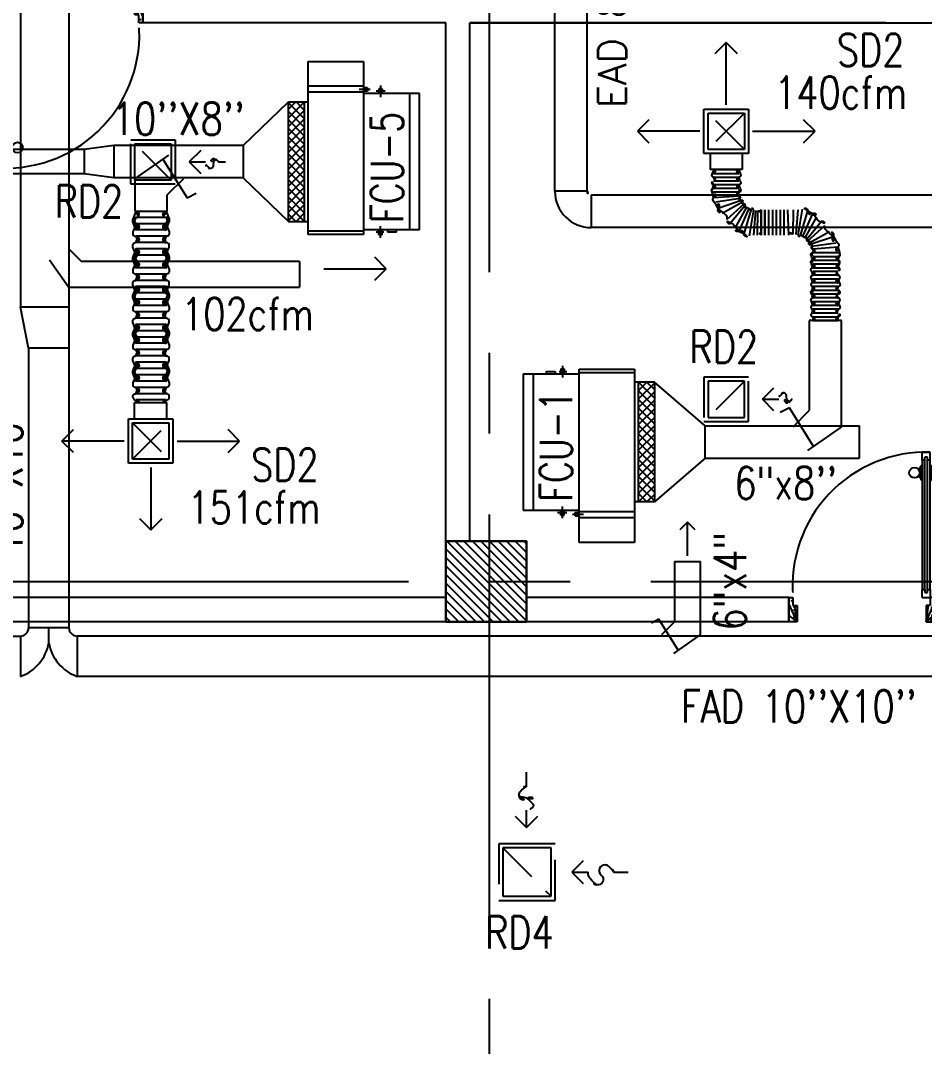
# Model space of a CAD drawing. Extents: x 417866200 to 417866302, y 43498034 to 43498122.
# Drawn here: x 417866232.68 to 417866238.28, y 43498068.78 to 43498075.13 of the extents above; entities that cross this region are included whole.
import ezdxf

# ---------------------------------------------------------------- set-up
doc = ezdxf.new("R2010")
doc.units = 0
doc.header["$MEASUREMENT"] = 0
doc.linetypes.add('CENTERX2', pattern=[4, 2.5, -0.5, 0.5, -0.5])
doc.linetypes.add('HIDDEN', pattern=[0.375, 0.25, -0.125])
doc.layers.get('0').update_dxf_attribs({"linetype": 'CONTINUOUS'})
for name, color, linetype in [('AXES', 11, 'CENTERX2'), ('COL', 7, 'CONTINUOUS'), ('DOOR', 9, 'CONTINUOUS'), ('DUCT', 6, 'CONTINUOUS'), ('EXDUCT', 10, 'CONTINUOUS'), ('FCU', 6, 'CONTINUOUS'), ('HAT', 11, 'CONTINUOUS'), ('M-AC-FLEX', 7, 'CONTINUOUS'), ('M-EGU.', 2, 'CONTINUOUS'), ('M-TEXT', 2, 'CONTINUOUS'), ('TEXT-A', 2, 'CONTINUOUS'), ('WALL', 9, 'CONTINUOUS')]:
    doc.layers.add(name, color=color, linetype=linetype)
doc.styles.add('ROMANS', font='ROMANS.shx', dxfattribs={"width": 0.6})

# ---------------------------------------------------------------- blocks, each defined once
blk = doc.blocks.new('DOOR90')
at = {"layer": 'DOOR', "color": 7, "linetype": 'ByBlock'}
for p, q in [((-150, 0), (0, 0)), ((-150, 0), (-150, -25)), ((0, -50), (-113.7, 0)), ((0, -50), (-40.1, 0)), ((0, -50), (0, 0)), ((-1000, -25), (-1050, -25)), ((-1050, -75), (-1050, -25)), ((-1050, -25), (-1050, -75)), ((-1000, -42), (-1020, -42)), ((-1020, -42), (-1020, -58)), ((-1000, -58), (-1020, -58)), ((-1000, -25), (-1000, -42)), ((-1000, -58), (-1000, -75)), ((-877.6, -17.8), (-967.6, -17.8)), ((-967.6, -25), (-967.6, -17.8)), ((-955, -8.8), (-890.2, -8.8)), ((-955, -17.8), (-955, -8.8)), ((-955, -17.8), (-890.2, -17.8)), ((-890.2, -17.8), (-890.2, -8.8)), ((-877.6, -25), (-877.6, -17.8)), ((-200, -25), (-150, -25)), ((-200, -42), (-200, -25)), ((-180, -42), (-200, -42)), ((-200, -58), (-180, -58)), ((-200, -75), (-200, -58)), ((-180, -58), (-180, -42)), ((-150, -25), (-100, -25)), ((-150, -75), (-150, -25)), ((-100, -25), (-100, -50)), ((0, -50), (-100, -36.6)), ((-100, -50), (0, -50)), ((-1000, -75), (-1050, -75)), ((-967.6, -75), (-967.6, -82.2)), ((-877.6, -82.2), (-967.6, -82.2)), ((-955, -82.2), (-890.2, -82.2)), ((-955, -82.2), (-955, -91.2)), ((-955, -91.2), (-890.2, -91.2)), ((-890.2, -82.2), (-890.2, -91.2)), ((-877.6, -75), (-877.6, -82.2)), ((-150, -75), (-200, -75)), ((-150, -875), (-100, -875)), ((-150, -900), (-150, -875)), ((0, -850), (-113.7, -900)), ((-100, -875), (-100, -850)), ((0, -850), (-100, -863.4)), ((-100, -850), (0, -850)), ((0, -850), (-40.1, -900)), ((0, -850), (0, -900)), ((-150, -900), (0, -900)), ((0, -900), (-150, -900))]:
    blk.add_line(p, q, dxfattribs=at)
at = {"layer": 'DOOR', "linetype": 'ByBlock'}
for p, q in [((-200, -25), (-1000, -25)), ((-200, -42), (-1000, -42)), ((-200, -58), (-1000, -58)), ((-1000, -75), (-200, -75))]:
    blk.add_line(p, q, dxfattribs=at)
at = {"layer": 'DOOR', "color": 7, "linetype": 'ByBlock'}
for centre in [(-922.6, 23.5), (-922.6, -123.5)]:
    blk.add_circle(centre, 32.4, dxfattribs=at)
for centre, radius, start, end in [((0, -50), 154.4, 161.10529, 166.28577), ((0, -50), 94.4, 148.01819, 180), ((0, -50), 134.4, 158.15985, 169.28002), ((0, -50), 114.4, 154.08384, 167.37743), ((0, -50), 74.4, 137.77643, 180), ((0, -50), 54.4, 113.20738, 180), ((0, -50), 34.4, 90, 180), ((0, -50), 14.4, 90, 180), ((0, -850), 154.4, 193.71423, 198.89471), ((0, -850), 134.4, 190.71998, 201.84015), ((0, -850), 94.4, 180, 211.98181), ((0, -850), 74.4, 180, 222.22357), ((0, -850), 54.4, 180, 246.79262), ((0, -850), 34.4, 180, 270), ((0, -850), 14.4, 180, 270)]:
    blk.add_arc(centre, radius, start, end, dxfattribs=at)
at = {"layer": 'DOOR', "linetype": 'HIDDEN', "ltscale": 0.5}
blk.add_arc((-222.2, -50), 828.2, 178.27012, 275.00304, dxfattribs=at)
blk = doc.blocks.new('*X79')
at = {"color": 0}
for p, q in [((227925.6, 149489.7), (228425.6, 149989.7)), ((227928.6, 149545.8), (228372.5, 149989.7)), ((227928.6, 149598.8), (228319.5, 149989.7)), ((227928.6, 149651.8), (228266.5, 149989.7)), ((227928.6, 149704.9), (228213.4, 149989.7)), ((227928.6, 149757.9), (228160.4, 149989.7)), ((227928.6, 149810.9), (228107.4, 149989.7)), ((227928.6, 149864), (228054.3, 149989.7)), ((227928.6, 149917), (228001.3, 149989.7)), ((227928.6, 149970), (227948.3, 149989.7)), ((227978.6, 149489.7), (228428.6, 149939.7)), ((228031.6, 149489.7), (228428.6, 149886.7)), ((228084.7, 149489.7), (228428.6, 149833.6)), ((228137.7, 149489.7), (228428.6, 149780.6)), ((228190.7, 149489.7), (228428.6, 149727.6)), ((228243.8, 149489.7), (228428.6, 149674.5)), ((228296.8, 149489.7), (228428.6, 149621.5)), ((228349.8, 149489.7), (228428.6, 149568.5)), ((228402.9, 149489.7), (228428.6, 149515.4))]:
    blk.add_line(p, q, dxfattribs=at)
blk = doc.blocks.new('COL50')
at = {"layer": 'COL'}
blk.add_lwpolyline([(-250, 250), (-250, -250), (250, -250), (250, 250)], close=True, dxfattribs=at)
blk = doc.blocks.new('*X23')
at = {"color": 0}
for p, q in [((16890.5, -2466.6), (16943.5, -2413.6)), ((16990.5, -2512.5), (16891.6, -2413.6)), ((16990.5, -2459.4), (16944.6, -2413.6)), ((16890.5, -2519.6), (16990.5, -2419.6)), ((16990.5, -2565.5), (16890.5, -2465.5)), ((16890.5, -2572.6), (16990.5, -2472.6)), ((16990.5, -2618.5), (16890.5, -2518.5)), ((16890.5, -2625.7), (16990.5, -2525.7)), ((16990.5, -2671.6), (16890.5, -2571.6)), ((16890.5, -2678.7), (16990.5, -2578.7)), ((16990.5, -2724.6), (16890.5, -2624.6)), ((16890.5, -2731.7), (16990.5, -2631.7)), ((16990.5, -2777.6), (16890.5, -2677.6)), ((16890.5, -2784.8), (16990.5, -2684.8)), ((16990.5, -2830.7), (16890.5, -2730.7)), ((16890.5, -2837.8), (16990.5, -2737.8)), ((16990.5, -2883.7), (16890.5, -2783.7)), ((16890.5, -2890.8), (16990.5, -2790.8)), ((16990.5, -2936.7), (16890.5, -2836.7)), ((16890.5, -2943.9), (16990.5, -2843.9)), ((16990.5, -2989.8), (16890.5, -2889.8)), ((16890.5, -2996.9), (16990.5, -2896.9)), ((16990.5, -3042.8), (16890.5, -2942.8)), ((16890.5, -3049.9), (16990.5, -2949.9)), ((16990.5, -3095.8), (16890.5, -2995.8)), ((16890.5, -3103), (16990.5, -3003)), ((16990.5, -3148.9), (16890.5, -3048.9)), ((16943.5, -3154.9), (16890.5, -3101.9)), ((16891.5, -3154.9), (16990.5, -3056)), ((16944.6, -3154.9), (16990.5, -3109))]:
    blk.add_line(p, q, dxfattribs=at)
blk = doc.blocks.new('WHE06')
at = {"color": 3}
for p, q in [((689, 621.5), (346.1, 621.5)), ((346.1, 621.5), (346.1, 469.1)), ((689, 469.1), (689, 621.5)), ((232.1, 452.2), (232.1, 422.2)), ((232.1, 452.2), (252.1, 452.2)), ((242.1, 472.2), (242.1, 399.5)), ((252.1, 452.2), (252.1, 422.2)), ((305, 447.6), (373.3, 447.6)), ((321.1, 457.6), (321.1, 437.6)), ((321.1, 457.6), (346.1, 457.6)), ((60.3, -422.2), (60.3, 422.2)), ((212.3, 437.2), (269.1, 437.2)), ((321.1, 437.6), (346.1, 437.6)), ((346.1, 430.4), (689, 430.4)), ((811.2, 370.7), (689, 370.7)), ((711.2, -370.7), (711.2, 370.7)), ((811.2, -370.7), (811.2, 370.7)), ((811.2, -370.7), (689, -370.7)), ((141.6, -437.2), (141.6, -422.2)), ((141.6, -437.2), (196.6, -437.2)), ((196.6, -437.2), (196.6, -422.2)), ((221.4, -437.2), (269.1, -437.2)), ((232.1, -452.2), (232.1, -422.2)), ((242.1, -472.2), (242.1, -399.5)), ((252.1, -452.2), (252.1, -422.2)), ((346.1, -430.4), (689, -430.4)), ((232.1, -452.2), (252.1, -452.2))]:
    blk.add_line(p, q, dxfattribs=at)
at = {"color": 6}
for p, q in [((346.1, 469.1), (346.1, -450.8)), ((689, 469.1), (346.1, 469.1)), ((689, -450.8), (689, 469.1)), ((0, -422.2), (0, 422.2)), ((0, 422.2), (346.1, 422.2)), ((0, -422.2), (346.1, -422.2)), ((346.1, -450.8), (689, -450.8))]:
    blk.add_line(p, q, dxfattribs=at)
at = {"color": 11}
blk.add_blockref('*X23', (-16179.3, 2784.3), dxfattribs=at)

msp = doc.modelspace()

# ---------------------------------------------------------------- linework, layer by layer
at = {"layer": 'AXES'}
for p, q in [((417866235.584, 43498033.5727), (417866235.584, 43498111.2854)), ((417866200.584, 43498071.657), (417866268.624, 43498071.657))]:
    msp.add_line(p, q, dxfattribs=at)
at = {"layer": 'DUCT', "linetype": 'ByBlock'}
for p, q in [((417866232.6814, 43498075.4354), (417866232.6814, 43498073.3557)), ((417866232.9814, 43498075.4354), (417866232.9814, 43498071.3692)), ((417866234.0599, 43498074.3567), (417866234.3403, 43498074.6274)), ((417866233.2583, 43498074.3567), (417866233.0756, 43498074.3317)), ((417866234.0599, 43498074.3567), (417866233.2583, 43498074.3567)), ((417866233.2583, 43498074.3567), (417866233.2583, 43498074.1567)), ((417866234.0599, 43498074.3567), (417866234.0599, 43498074.1567)), ((417866233.0756, 43498074.3317), (417866229.8418, 43498074.3317)), ((417866233.0756, 43498074.3317), (417866233.0756, 43498074.1817)), ((417866233.0756, 43498074.1817), (417866229.8418, 43498074.1817)), ((417866233.2583, 43498074.1567), (417866233.0756, 43498074.1817)), ((417866234.0599, 43498074.1567), (417866233.2583, 43498074.1567)), ((417866234.0599, 43498074.1567), (417866234.3403, 43498073.886)), ((417866234.4085, 43498073.6387), (417866234.4085, 43498073.4787)), ((417866232.7314, 43498073.1015), (417866232.6814, 43498073.3557)), ((417866232.9814, 43498073.3557), (417866232.6814, 43498073.3557)), ((417866237.7647, 43498073.2727), (417866237.5647, 43498073.2727)), ((417866237.5647, 43498073.2727), (417866237.5647, 43498072.7151)), ((417866237.7647, 43498072.6151), (417866237.7647, 43498073.2727)), ((417866232.7314, 43498073.1015), (417866232.7314, 43498071.3691)), ((417866232.9814, 43498073.1015), (417866232.7314, 43498073.1015)), ((417866236.9201, 43498072.6208), (417866236.6056, 43498072.8915)), ((417866237.4647, 43498072.6151), (417866237.5647, 43498072.7151)), ((417866236.9201, 43498072.4208), (417866236.9201, 43498072.6208)), ((417866236.9201, 43498072.6208), (417866237.8759, 43498072.6208)), ((417866237.8759, 43498072.4208), (417866237.8759, 43498072.6208)), ((417866236.9201, 43498072.4208), (417866236.6056, 43498072.1501)), ((417866236.9201, 43498072.4208), (417866237.8759, 43498072.4208)), ((417866236.7311, 43498071.7811), (417866236.8911, 43498071.7811)), ((417866227.6478, 43498071.3192), (417866232.6814, 43498071.3192)), ((417866241.9652, 43498071.3192), (417866233.0314, 43498071.3192)), ((417866241.9652, 43498071.0692), (417866233.0314, 43498071.0692))]:
    msp.add_line(p, q, dxfattribs=at)
at = {"layer": 'DUCT'}
for p, q in [((417866233.3894, 43498074.1508), (417866233.5993, 43498074.2978)), ((417866233.5625, 43498074.2721), (417866233.7127, 43498074.0327)), ((417866233.3894, 43498074.1508), (417866233.3894, 43498073.9508)), ((417866233.6894, 43498074.1508), (417866233.5894, 43498074.0508)), ((417866233.5894, 43498073.9508), (417866233.5894, 43498074.0508)), ((417866233.7127, 43498074.0327), (417866233.7691, 43498074.0615)), ((417866233.7127, 43498074.0327), (417866233.7127, 43498074.0327)), ((417866233.3894, 43498073.9508), (417866233.5894, 43498073.9508)), ((417866232.9784, 43498073.7187), (417866233.0584, 43498073.6387)), ((417866232.9784, 43498073.4787), (417866232.8608, 43498073.6466)), ((417866234.4085, 43498073.6387), (417866233.0584, 43498073.6387)), ((417866232.9784, 43498073.4787), (417866234.4085, 43498073.4787)), ((417866237.4414, 43498072.7332), (417866237.3849, 43498072.7044)), ((417866237.4414, 43498072.7332), (417866237.4414, 43498072.7332)), ((417866237.5916, 43498072.4939), (417866237.4414, 43498072.7332)), ((417866237.7647, 43498072.6151), (417866237.5548, 43498072.4681)), ((417866236.7311, 43498071.7811), (417866236.7311, 43498071.408)), ((417866236.8911, 43498071.328), (417866236.8911, 43498071.7811)), ((417866236.6325, 43498071.4225), (417866236.5873, 43498071.3994)), ((417866236.7526, 43498071.231), (417866236.6325, 43498071.4225)), ((417866232.9814, 43498071.3692), (417866232.7314, 43498071.3692)), ((417866232.8564, 43498071.2763), (417866232.8564, 43498071.3692)), ((417866236.6511, 43498071.328), (417866236.7311, 43498071.408)), ((417866232.6814, 43498071.3192), (417866232.6814, 43498071.0692)), ((417866233.0314, 43498071.3192), (417866233.0313, 43498071.0692)), ((417866236.8911, 43498071.328), (417866236.7232, 43498071.2104))]:
    msp.add_line(p, q, dxfattribs=at)
for centre, radius, start, end in [((417866232.6814, 43498071.3692), 0.05, 270, 0), ((417866233.0314, 43498071.3692), 0.05, 180, 270), ((417866232.5913, 43498071.3227), 0.2691, 289.54886, 350.06174), ((417866233.1214, 43498071.3227), 0.2691, 189.93826, 250.45114)]:
    msp.add_arc(centre, radius, start, end, dxfattribs=at)
at = {"layer": 'EXDUCT', "linetype": 'ByBlock'}
for p, q in [((417866236.1899, 43498074.0739), (417866236.1899, 43498092.5068)), ((417866235.9899, 43498074.0739), (417866235.9899, 43498092.4068)), ((417866236.1899, 43498074.0739), (417866235.9899, 43498074.0739)), ((417866236.2149, 43498074.0489), (417866236.2149, 43498073.8489)), ((417866239.8844, 43498074.0489), (417866236.2149, 43498074.0489)), ((417866239.8844, 43498073.8489), (417866236.2149, 43498073.8489))]:
    msp.add_line(p, q, dxfattribs=at)
for radius in [0.225, 0.025]:
    msp.add_arc((417866236.2149, 43498074.0739), radius, 180, 270, dxfattribs=at)
at = {"layer": 'M-AC-FLEX', "color": 11}
for p, q in [((417866236.9718, 43498074.2078), (417866237.1289, 43498074.2078)), ((417866236.9718, 43498074.2078), (417866237.1289, 43498074.2078)), ((417866236.9718, 43498074.1843), (417866237.1289, 43498074.1843)), ((417866236.9718, 43498074.1843), (417866237.1289, 43498074.1843)), ((417866236.9718, 43498074.1609), (417866237.1289, 43498074.1609)), ((417866236.9718, 43498074.1374), (417866237.1289, 43498074.1374)), ((417866237.1291, 43498074.1143), (417866236.972, 43498074.1143)), ((417866237.1291, 43498074.0909), (417866236.972, 43498074.0909)), ((417866237.1291, 43498074.0674), (417866236.972, 43498074.0674)), ((417866237.1291, 43498074.044), (417866236.9728, 43498074.032)), ((417866237.1368, 43498074.0284), (417866236.9869, 43498074.0064)), ((417866237.1439, 43498074.0156), (417866237.0013, 43498073.9672)), ((417866237.1519, 43498074.0063), (417866237.0256, 43498073.9369)), ((417866237.1601, 43498073.9945), (417866237.0543, 43498073.8995)), ((417866237.1659, 43498073.9833), (417866237.0778, 43498073.8754)), ((417866237.1757, 43498073.975), (417866237.1036, 43498073.8454)), ((417866237.1909, 43498073.9678), (417866237.1301, 43498073.83)), ((417866237.2055, 43498073.9625), (417866237.1596, 43498073.8094)), ((417866237.2201, 43498073.9594), (417866237.193, 43498073.7981)), ((417866237.2669, 43498073.959), (417866237.2669, 43498073.802)), ((417866237.2669, 43498073.802), (417866237.2669, 43498073.959)), ((417866237.2904, 43498073.959), (417866237.2904, 43498073.802)), ((417866237.2904, 43498073.802), (417866237.2904, 43498073.959)), ((417866237.3138, 43498073.802), (417866237.3138, 43498073.959)), ((417866237.3369, 43498073.9592), (417866237.3369, 43498073.8022)), ((417866237.3604, 43498073.9592), (417866237.3604, 43498073.8022)), ((417866237.3838, 43498073.9592), (417866237.3838, 43498073.8022)), ((417866237.4073, 43498073.9592), (417866237.4073, 43498073.8022)), ((417866237.4073, 43498073.9592), (417866237.4073, 43498073.8022)), ((417866237.4307, 43498073.9592), (417866237.4369, 43498073.8022)), ((417866237.4649, 43498073.9592), (417866237.4625, 43498073.8089)), ((417866237.4828, 43498073.8068), (417866237.4953, 43498073.9592)), ((417866237.4952, 43498073.8018), (417866237.5222, 43498073.9631)), ((417866233.5831, 43498073.9118), (417866233.3956, 43498073.9118)), ((417866237.2324, 43498073.9545), (417866237.22, 43498073.802)), ((417866237.2435, 43498073.802), (417866237.2455, 43498073.9524)), ((417866237.5098, 43498073.7988), (417866237.5556, 43498073.9518)), ((417866237.5244, 43498073.7934), (417866237.5851, 43498073.9313)), ((417866237.5396, 43498073.7862), (417866237.6117, 43498073.9159)), ((417866233.5831, 43498073.8728), (417866233.3956, 43498073.8728)), ((417866233.5831, 43498073.8338), (417866233.3956, 43498073.8338)), ((417866237.5494, 43498073.7779), (417866237.6374, 43498073.8858)), ((417866237.5551, 43498073.7667), (417866237.661, 43498073.8617)), ((417866233.5831, 43498073.7948), (417866233.3956, 43498073.7948)), ((417866233.5831, 43498073.7948), (417866233.3956, 43498073.7948)), ((417866237.5633, 43498073.755), (417866237.6896, 43498073.8243)), ((417866237.5713, 43498073.7456), (417866237.7139, 43498073.794)), ((417866233.5831, 43498073.7558), (417866233.3956, 43498073.7558)), ((417866233.5831, 43498073.7558), (417866233.3956, 43498073.7558)), ((417866233.5831, 43498073.7168), (417866233.3956, 43498073.7168)), ((417866237.5784, 43498073.7328), (417866237.7284, 43498073.7549)), ((417866237.5862, 43498073.7173), (417866237.7424, 43498073.7293)), ((417866233.5831, 43498073.6779), (417866233.3956, 43498073.6779)), ((417866233.5831, 43498073.6778), (417866233.3956, 43498073.6778)), ((417866233.5831, 43498073.6389), (417866233.3956, 43498073.6389)), ((417866233.5831, 43498073.6388), (417866233.3956, 43498073.6388)), ((417866237.5862, 43498073.6938), (417866237.7432, 43498073.6938)), ((417866237.5862, 43498073.6703), (417866237.7432, 43498073.6703)), ((417866237.5862, 43498073.6469), (417866237.7432, 43498073.6469)), ((417866233.5831, 43498073.5999), (417866233.3956, 43498073.5999)), ((417866237.5862, 43498073.6234), (417866237.7432, 43498073.6234)), ((417866237.5862, 43498073.6), (417866237.7432, 43498073.6)), ((417866237.7434, 43498073.5769), (417866237.5864, 43498073.5769)), ((417866233.5831, 43498073.5609), (417866233.3956, 43498073.5609)), ((417866233.5831, 43498073.5609), (417866233.3956, 43498073.5609)), ((417866233.5831, 43498073.5219), (417866233.3956, 43498073.5219)), ((417866233.5831, 43498073.5219), (417866233.3956, 43498073.5219)), ((417866237.7434, 43498073.5534), (417866237.5864, 43498073.5534)), ((417866237.7434, 43498073.53), (417866237.5864, 43498073.53)), ((417866237.7434, 43498073.53), (417866237.5864, 43498073.53)), ((417866233.5831, 43498073.4829), (417866233.3956, 43498073.4829)), ((417866237.7434, 43498073.5065), (417866237.5864, 43498073.5065)), ((417866237.7434, 43498073.5065), (417866237.5864, 43498073.5065)), ((417866237.7434, 43498073.4831), (417866237.5864, 43498073.4831)), ((417866237.7434, 43498073.4596), (417866237.5864, 43498073.4596)), ((417866233.5831, 43498073.4439), (417866233.3956, 43498073.4439)), ((417866233.5831, 43498073.4438), (417866233.3956, 43498073.4438)), ((417866233.5831, 43498073.4049), (417866233.3956, 43498073.4049)), ((417866233.5831, 43498073.4048), (417866233.3956, 43498073.4048)), ((417866237.7434, 43498073.4365), (417866237.5864, 43498073.4365)), ((417866237.7434, 43498073.4131), (417866237.5864, 43498073.4131)), ((417866237.7434, 43498073.3896), (417866237.5864, 43498073.3896)), ((417866237.7434, 43498073.3896), (417866237.5864, 43498073.3896)), ((417866233.5831, 43498073.3658), (417866233.3956, 43498073.3658)), ((417866233.5831, 43498073.3268), (417866233.3956, 43498073.3268)), ((417866233.5831, 43498073.3268), (417866233.3956, 43498073.3268)), ((417866237.7434, 43498073.3662), (417866237.5864, 43498073.3662)), ((417866237.7434, 43498073.3662), (417866237.5864, 43498073.3662)), ((417866237.7434, 43498073.3427), (417866237.5864, 43498073.3427)), ((417866233.5831, 43498073.2878), (417866233.3956, 43498073.2878)), ((417866233.5831, 43498073.2878), (417866233.3956, 43498073.2878)), ((417866237.5862, 43498073.2962), (417866237.7432, 43498073.2962)), ((417866237.5862, 43498073.2727), (417866237.7432, 43498073.2727)), ((417866237.7434, 43498073.3192), (417866237.5864, 43498073.3192)), ((417866233.5831, 43498073.2488), (417866233.3956, 43498073.2488)), ((417866233.5831, 43498073.2099), (417866233.3956, 43498073.2099)), ((417866233.5831, 43498073.1709), (417866233.3956, 43498073.1709)), ((417866233.5831, 43498073.1708), (417866233.3956, 43498073.1708)), ((417866233.5831, 43498073.1319), (417866233.3956, 43498073.1319)), ((417866233.5831, 43498073.0929), (417866233.3956, 43498073.0929)), ((417866233.5831, 43498073.0929), (417866233.3956, 43498073.0929)), ((417866233.5831, 43498073.0539), (417866233.3956, 43498073.0539)), ((417866233.5831, 43498073.0539), (417866233.3956, 43498073.0539)), ((417866233.5831, 43498073.0149), (417866233.3956, 43498073.0149)), ((417866233.5831, 43498072.9759), (417866233.3956, 43498072.9759)), ((417866233.5831, 43498072.9759), (417866233.3956, 43498072.9759)), ((417866233.5831, 43498072.9369), (417866233.3956, 43498072.9369)), ((417866233.5831, 43498072.9369), (417866233.3956, 43498072.9369)), ((417866233.5831, 43498072.8979), (417866233.3956, 43498072.8979)), ((417866233.5831, 43498072.8589), (417866233.3956, 43498072.8589)), ((417866233.5831, 43498072.8589), (417866233.3956, 43498072.8589)), ((417866233.5831, 43498072.8199), (417866233.3956, 43498072.8199)), ((417866233.5831, 43498072.8199), (417866233.3956, 43498072.8199)), ((417866233.5831, 43498072.7809), (417866233.3956, 43498072.7809))]:
    msp.add_line(p, q, dxfattribs=at)
at = {"layer": 'M-AC-FLEX'}
for points in [[(417866236.9718, 43498074.2078, -1), (417866236.9718, 43498074.1843, 1), (417866236.9718, 43498074.1609, -1), (417866236.9718, 43498074.1374, 0.008922), (417866236.9714, 43498074.1374, 0.008922)], [(417866236.9718, 43498074.2078, -1), (417866236.9718, 43498074.1843, 0.204245), (417866236.9634, 43498074.1807, 0.204245)], [(417866236.9634, 43498074.1807, -0.204245), (417866236.9718, 43498074.1843)], [(417866237.1289, 43498074.2078, 1), (417866237.1289, 43498074.1843, -1), (417866237.1289, 43498074.1609, 1), (417866237.1289, 43498074.1374, -1.018005), (417866237.1289, 43498074.1143)], [(417866237.1289, 43498074.2078, 1), (417866237.1289, 43498074.1843, -0.204245), (417866237.1373, 43498074.1807, -0.204245)], [(417866237.1373, 43498074.1807, 0.204245), (417866237.1289, 43498074.1843)], [(417866236.972, 43498074.1143, -0.999838), (417866236.9716, 43498074.1374)], [(417866236.972, 43498074.1143, -1), (417866236.972, 43498074.0909, 1), (417866236.972, 43498074.0674)], [(417866236.9728, 43498074.032, 0.661578), (417866236.972, 43498074.0674, -1), (417866236.972, 43498074.0909)], [(417866236.9716, 43498074.1143, 0.004461), (417866236.9718, 43498074.1143)], [(417866237.1291, 43498074.0909, -1), (417866237.1291, 43498074.1143)], [(417866237.1291, 43498074.1143, 1), (417866237.1291, 43498074.0909, -1), (417866237.1291, 43498074.0674)], [(417866237.1291, 43498074.0674, 1), (417866237.1291, 43498074.0909)], [(417866237.0009, 43498073.9671, 0.562442), (417866236.9869, 43498074.0064, -0.803591), (417866236.9728, 43498074.032)], [(417866237.1291, 43498074.0674, 0.987495), (417866237.1288, 43498074.044, 0.606794)], [(417866237.1288, 43498074.044, -0.879519), (417866237.1368, 43498074.0284, 1.034976), (417866237.1439, 43498074.0156)], [(417866237.0013, 43498073.9672, 0.604437), (417866237.0256, 43498073.9369, -0.497993), (417866237.0543, 43498073.8995)], [(417866237.1439, 43498074.0156, -1.125229), (417866237.1519, 43498074.0063, 1.12511), (417866237.1614, 43498073.9952, 0.893954)], [(417866237.1614, 43498073.9952, -0.698197), (417866237.1659, 43498073.9833, 1.180405), (417866237.1757, 43498073.975)], [(417866237.1757, 43498073.975, -0.850272), (417866237.1914, 43498073.9709, 1.072461), (417866237.2064, 43498073.9641)], [(417866237.2064, 43498073.9641, -0.78893), (417866237.2201, 43498073.9587, 1.030272), (417866237.2324, 43498073.9545)], [(417866237.2324, 43498073.9545, -0.635837), (417866237.2455, 43498073.9524, -0.724161)], [(417866237.2455, 43498073.9524, 0.736653), (417866237.2669, 43498073.959, -1), (417866237.2904, 43498073.959)], [(417866237.2669, 43498073.959, -0.606794), (417866237.2485, 43498073.9494, -0.606794)], [(417866237.2904, 43498073.9591, 0.998619), (417866237.2669, 43498073.959)], [(417866237.2669, 43498073.959, -1), (417866237.2904, 43498073.959, 1), (417866237.3138, 43498073.959, -1.018005), (417866237.3369, 43498073.959)], [(417866237.2904, 43498073.959, 1), (417866237.2669, 43498073.959)], [(417866237.3369, 43498073.9592, 1), (417866237.3604, 43498073.9592, -1), (417866237.3838, 43498073.9592)], [(417866237.3604, 43498073.9592, -1), (417866237.3369, 43498073.9592)], [(417866237.3838, 43498073.9592, 1), (417866237.3604, 43498073.9592)], [(417866237.3838, 43498073.9592, 1), (417866237.4073, 43498073.9592, -0.001127), (417866237.4073, 43498073.9593, -0.001127)], [(417866237.4073, 43498073.9592, -1), (417866237.4307, 43498073.9592)], [(417866237.4307, 43498073.9593, 0.68776), (417866237.4649, 43498073.9592, -0.771898), (417866237.4953, 43498073.9592)], [(417866237.4649, 43498073.9592, -0.68776), (417866237.4307, 43498073.9593)], [(417866237.5222, 43498073.9628, -0.575939), (417866237.4953, 43498073.9592, 0.771898), (417866237.4649, 43498073.9592)], [(417866237.5556, 43498073.9518, 0.665042), (417866237.5222, 43498073.9631)], [(417866233.3956, 43498073.9508, -1), (417866233.3956, 43498073.9118, 1), (417866233.3956, 43498073.8728)], [(417866233.3956, 43498073.8338, 1), (417866233.3956, 43498073.8728, -1), (417866233.3956, 43498073.9118)], [(417866233.3956, 43498073.9118, 1.000001), (417866233.3956, 43498073.8728)], [(417866233.3956, 43498073.8728, -1.000001), (417866233.3956, 43498073.9118)], [(417866233.5831, 43498073.9508, 1), (417866233.5831, 43498073.9118, -1), (417866233.5831, 43498073.8728)], [(417866233.5831, 43498073.8338, -1), (417866233.5831, 43498073.8728, 1), (417866233.5831, 43498073.9118)], [(417866233.5831, 43498073.9118, -1), (417866233.5831, 43498073.8728)], [(417866233.5831, 43498073.8728, 1), (417866233.5831, 43498073.9118)], [(417866237.1596, 43498073.8094, 0.652763), (417866237.1301, 43498073.83, -0.764077), (417866237.1036, 43498073.8454, 0.428567), (417866237.0778, 43498073.8754, -0.696093), (417866237.0543, 43498073.8995)], [(417866237.5556, 43498073.9518, 0.652763), (417866237.5851, 43498073.9313, -0.764077), (417866237.6117, 43498073.9159, 0.428567), (417866237.6374, 43498073.8858, -0.696093), (417866237.661, 43498073.8617)], [(417866233.3956, 43498073.8728, -1), (417866233.3956, 43498073.8338, 1), (417866233.3956, 43498073.7948, -1), (417866233.3956, 43498073.7558, 0.008922), (417866233.3949, 43498073.7558, 0.008922)], [(417866233.5831, 43498073.8728, 1), (417866233.5831, 43498073.8338, -1), (417866233.5831, 43498073.7948, 1), (417866233.5831, 43498073.7558, -0.008922), (417866233.5838, 43498073.7558, -0.008922)], [(417866237.7139, 43498073.794, 0.604437), (417866237.6896, 43498073.8243, -0.497993), (417866237.661, 43498073.8617)], [(417866233.3956, 43498073.6778, 1), (417866233.3956, 43498073.7168, -1), (417866233.3956, 43498073.7558, 1), (417866233.3956, 43498073.7948, -0.008922), (417866233.3949, 43498073.7948, -0.008922)], [(417866233.5831, 43498073.6778, -1), (417866233.5831, 43498073.7168, 1), (417866233.5831, 43498073.7558, -1), (417866233.5831, 43498073.7948, 0.008922), (417866233.5838, 43498073.7948, 0.008922)], [(417866237.1596, 43498073.8094, 0.665042), (417866237.193, 43498073.7981)], [(417866237.1931, 43498073.7984, -0.575939), (417866237.22, 43498073.802, 1), (417866237.2435, 43498073.802)], [(417866237.2669, 43498073.802, 1), (417866237.2435, 43498073.802, -1), (417866237.22, 43498073.802)], [(417866237.2435, 43498073.802, -1), (417866237.2669, 43498073.802, 1), (417866237.2904, 43498073.802)], [(417866237.2669, 43498073.802, 0.606794), (417866237.2485, 43498073.8116, 0.606794)], [(417866237.2669, 43498073.802, 1), (417866237.2904, 43498073.802, -1), (417866237.3138, 43498073.802, 0.008922), (417866237.3138, 43498073.8016)], [(417866237.2904, 43498073.802, -1), (417866237.2669, 43498073.802)], [(417866237.2669, 43498073.802, 1), (417866237.2904, 43498073.802)], [(417866237.3369, 43498073.8022, -0.999838), (417866237.3138, 43498073.8018)], [(417866237.3369, 43498073.8022, -1), (417866237.3604, 43498073.8022, 1), (417866237.3838, 43498073.8022)], [(417866237.3369, 43498073.8018, 0.004461), (417866237.3369, 43498073.802)], [(417866237.3838, 43498073.8022, -1), (417866237.4073, 43498073.8022, 0.001127), (417866237.4073, 43498073.8022, 0.001127)], [(417866237.4625, 43498073.8089, 0.783493), (417866237.4369, 43498073.8022, -0.793227), (417866237.4073, 43498073.8022)], [(417866237.4828, 43498073.8068, -0.412829), (417866237.4625, 43498073.8089, -0.724161)], [(417866237.5088, 43498073.7972, -0.78893), (417866237.4952, 43498073.8026, 1.030272), (417866237.4828, 43498073.8068)], [(417866237.5396, 43498073.7862, -0.850272), (417866237.5238, 43498073.7903, 1.072461), (417866237.5088, 43498073.7972)], [(417866237.5538, 43498073.766, -0.698197), (417866237.5494, 43498073.7779, 1.180405), (417866237.5396, 43498073.7862)], [(417866237.5713, 43498073.7456, -1.125229), (417866237.5633, 43498073.755, 1.12511), (417866237.5538, 43498073.766, 0.893954)], [(417866237.7143, 43498073.7941, 0.562442), (417866237.7284, 43498073.7549, -0.803591), (417866237.7424, 43498073.7293)], [(417866233.3956, 43498073.7168, -1), (417866233.3956, 43498073.6778, 1), (417866233.3956, 43498073.6388)], [(417866233.5831, 43498073.7168, 1), (417866233.5831, 43498073.6778, -1), (417866233.5831, 43498073.6388)], [(417866237.5865, 43498073.7173, -0.879519), (417866237.5784, 43498073.7328, 1.034976), (417866237.5713, 43498073.7456)], [(417866237.5862, 43498073.6938, 0.987495), (417866237.5865, 43498073.7173, 0.606794)], [(417866237.7424, 43498073.7293, 0.661578), (417866237.7432, 43498073.6938, -1), (417866237.7432, 43498073.6703)], [(417866233.4049, 43498073.6802, -0.125191), (417866233.3956, 43498073.6779, 1), (417866233.3956, 43498073.6389)], [(417866233.3956, 43498073.5999, 1), (417866233.3956, 43498073.6389, -1), (417866233.3956, 43498073.6779)], [(417866233.3956, 43498073.6779, 1.000001), (417866233.3956, 43498073.6389)], [(417866233.3956, 43498073.6389, -1.000001), (417866233.3956, 43498073.6779)], [(417866233.3956, 43498073.6388, -1.000001), (417866233.3956, 43498073.6778)], [(417866233.4049, 43498073.6365, 0.125191), (417866233.3956, 43498073.6388, -1), (417866233.3956, 43498073.6778)], [(417866233.3956, 43498073.6778, 1.000001), (417866233.3956, 43498073.6388)], [(417866233.3956, 43498073.6389, -1), (417866233.3956, 43498073.5999, 1), (417866233.3956, 43498073.5609, -1), (417866233.3956, 43498073.5219, 0.008922), (417866233.3949, 43498073.5219, 0.008922)], [(417866233.5831, 43498073.5999, -1), (417866233.5831, 43498073.6389, 1), (417866233.5831, 43498073.6779)], [(417866233.5831, 43498073.6389, 1), (417866233.5831, 43498073.5999, -1), (417866233.5831, 43498073.5609, 1), (417866233.5831, 43498073.5219, -0.008922), (417866233.5838, 43498073.5219, -0.008922)], [(417866233.5738, 43498073.6802, 0.125192), (417866233.5831, 43498073.6779, -1), (417866233.5831, 43498073.6389)], [(417866233.5738, 43498073.6365, -0.125192), (417866233.5831, 43498073.6388, 1), (417866233.5831, 43498073.6778)], [(417866233.5831, 43498073.6779, -1), (417866233.5831, 43498073.6389)], [(417866233.5831, 43498073.6389, 1), (417866233.5831, 43498073.6779)], [(417866233.5831, 43498073.6388, 1), (417866233.5831, 43498073.6778)], [(417866233.5831, 43498073.6778, -1), (417866233.5831, 43498073.6388)], [(417866237.5862, 43498073.6938, 1), (417866237.5862, 43498073.6703)], [(417866237.5862, 43498073.6469, 1), (417866237.5862, 43498073.6703, -1), (417866237.5862, 43498073.6938)], [(417866237.5862, 43498073.6469, 1), (417866237.5862, 43498073.6234)], [(417866237.5862, 43498073.6, 1), (417866237.5862, 43498073.6234, -1), (417866237.5862, 43498073.6469)], [(417866237.5862, 43498073.6703, -1), (417866237.5862, 43498073.6469)], [(417866237.7432, 43498073.6469, -1), (417866237.7432, 43498073.6703, 1), (417866237.7432, 43498073.6938)], [(417866237.7432, 43498073.6, -1), (417866237.7432, 43498073.6234, 1), (417866237.7432, 43498073.6469)], [(417866237.7432, 43498073.6469, -0.008766), (417866237.7436, 43498073.6469, -0.008766)], [(417866237.7432, 43498073.6469, 0.000003), (417866237.7432, 43498073.6469, -1), (417866237.7432, 43498073.6234)], [(417866237.7436, 43498073.6469, 0.004461), (417866237.7434, 43498073.6469)], [(417866237.5864, 43498073.5065, 1), (417866237.5864, 43498073.53, -1), (417866237.5864, 43498073.5534, 1), (417866237.5864, 43498073.5769, -1.018005), (417866237.5864, 43498073.6)], [(417866237.5862, 43498073.6234, -1), (417866237.5862, 43498073.6)], [(417866237.7434, 43498073.5065, -1), (417866237.7434, 43498073.53, 1), (417866237.7434, 43498073.5534, -1), (417866237.7434, 43498073.5769, 0.008922), (417866237.7438, 43498073.5769, 0.008922)], [(417866237.7432, 43498073.6, -0.999838), (417866237.7436, 43498073.5769)], [(417866237.7436, 43498073.6, 0.004461), (417866237.7434, 43498073.6)], [(417866233.3956, 43498073.4439, 1), (417866233.3956, 43498073.4829, -1), (417866233.3956, 43498073.5219, 1), (417866233.3956, 43498073.5609, -0.008922), (417866233.3949, 43498073.5609, -0.008922)], [(417866233.5831, 43498073.4439, -1), (417866233.5831, 43498073.4829, 1), (417866233.5831, 43498073.5219, -1), (417866233.5831, 43498073.5609, 0.008922), (417866233.5838, 43498073.5609, 0.008922)], [(417866237.5864, 43498073.53, -1), (417866237.5864, 43498073.5065, 1), (417866237.5864, 43498073.4831, -1), (417866237.5864, 43498073.4596, 1.018005), (417866237.5864, 43498073.4365)], [(417866237.5864, 43498073.5065, 1), (417866237.5864, 43498073.53, -0.204245), (417866237.5779, 43498073.5336, -0.204245)], [(417866237.5779, 43498073.5336, 0.204245), (417866237.5864, 43498073.53)], [(417866237.5864, 43498073.53, -1), (417866237.5864, 43498073.5065, 0.204245), (417866237.5779, 43498073.5029, 0.204245)], [(417866237.7434, 43498073.5065, -1), (417866237.7434, 43498073.53, 0.204245), (417866237.7519, 43498073.5336, 0.204245)], [(417866237.7434, 43498073.53, 1), (417866237.7434, 43498073.5065, -0.204245), (417866237.7519, 43498073.5029, -0.204245)], [(417866237.7434, 43498073.53, 1), (417866237.7434, 43498073.5065, -1), (417866237.7434, 43498073.4831, 1), (417866237.7434, 43498073.4596, -0.008922), (417866237.7438, 43498073.4596, -0.008922)], [(417866237.7519, 43498073.5336, -0.204245), (417866237.7434, 43498073.53)], [(417866233.3956, 43498073.4829, -1), (417866233.3956, 43498073.4439, 1), (417866233.3956, 43498073.4049)], [(417866233.4137, 43498073.4706, -0.530538), (417866233.3956, 43498073.4438, 1), (417866233.3956, 43498073.4048)], [(417866233.5831, 43498073.4829, 1), (417866233.5831, 43498073.4439, -1), (417866233.5831, 43498073.4049)], [(417866233.565, 43498073.4706, 0.530538), (417866233.5831, 43498073.4438, -1), (417866233.5831, 43498073.4048)], [(417866237.5864, 43498073.46, 1.018005), (417866237.5864, 43498073.437)], [(417866237.5864, 43498073.3662, 1), (417866237.5864, 43498073.3896, -1), (417866237.5864, 43498073.4131, 1), (417866237.5864, 43498073.4365, -1.018005), (417866237.5864, 43498073.4596)], [(417866237.5864, 43498073.4361, -1.018005), (417866237.5864, 43498073.4592)], [(417866237.5779, 43498073.5029, -0.204245), (417866237.5864, 43498073.5065)], [(417866237.7432, 43498073.4369, 0.999838), (417866237.7436, 43498073.46)], [(417866237.7432, 43498073.4365, 0.999838), (417866237.7436, 43498073.4596)], [(417866237.7432, 43498073.4596, -0.999838), (417866237.7436, 43498073.4365)], [(417866237.7432, 43498073.4592, -0.999838), (417866237.7436, 43498073.4361)], [(417866237.7519, 43498073.5029, 0.204245), (417866237.7434, 43498073.5065)], [(417866233.3956, 43498073.4049, -1.000001), (417866233.3956, 43498073.4439)], [(417866233.4137, 43498073.3781, 0.530538), (417866233.3956, 43498073.4049, -1), (417866233.3956, 43498073.4439)], [(417866233.3956, 43498073.4439, 1.000001), (417866233.3956, 43498073.4049)], [(417866233.3956, 43498073.3658, 1), (417866233.3956, 43498073.4048, -1), (417866233.3956, 43498073.4438)], [(417866233.3956, 43498073.4438, 1.000001), (417866233.3956, 43498073.4048)], [(417866233.3956, 43498073.4048, -1.000001), (417866233.3956, 43498073.4438)], [(417866233.3956, 43498073.4048, -1), (417866233.3956, 43498073.3658, 1), (417866233.3956, 43498073.3268, -1), (417866233.3956, 43498073.2878, 0.008922), (417866233.3949, 43498073.2878, 0.008922)], [(417866233.565, 43498073.3781, -0.530538), (417866233.5831, 43498073.4049, 1), (417866233.5831, 43498073.4439)], [(417866233.5831, 43498073.3658, -1), (417866233.5831, 43498073.4048, 1), (417866233.5831, 43498073.4438)], [(417866233.5831, 43498073.4048, 1), (417866233.5831, 43498073.3658, -1), (417866233.5831, 43498073.3268, 1), (417866233.5831, 43498073.2878, -0.008922), (417866233.5838, 43498073.2878, -0.008922)], [(417866233.5831, 43498073.4049, 1), (417866233.5831, 43498073.4439)], [(417866233.5831, 43498073.4439, -1), (417866233.5831, 43498073.4049)], [(417866233.5831, 43498073.4438, -1), (417866233.5831, 43498073.4048)], [(417866233.5831, 43498073.4048, 1), (417866233.5831, 43498073.4438)], [(417866237.5864, 43498073.3896, -1), (417866237.5864, 43498073.3662, 1), (417866237.5864, 43498073.3427, -1), (417866237.5864, 43498073.3192, 1.018005), (417866237.5864, 43498073.2962)], [(417866237.5864, 43498073.3662, 1), (417866237.5864, 43498073.3896, -0.204245), (417866237.5779, 43498073.3932, -0.204245)], [(417866237.5779, 43498073.3932, 0.204245), (417866237.5864, 43498073.3896)], [(417866237.5864, 43498073.3896, -1), (417866237.5864, 43498073.3662, 0.204245), (417866237.5779, 43498073.3625, 0.204245)], [(417866237.7434, 43498073.3662, -1), (417866237.7434, 43498073.3896, 1), (417866237.7434, 43498073.4131, -1), (417866237.7434, 43498073.4365, 0.008922), (417866237.7438, 43498073.4365, 0.008922)], [(417866237.7434, 43498073.3662, -1), (417866237.7434, 43498073.3896, 0.204245), (417866237.7519, 43498073.3932, 0.204245)], [(417866237.7434, 43498073.3896, 1), (417866237.7434, 43498073.3662, -1), (417866237.7434, 43498073.3427, 1), (417866237.7434, 43498073.3192, -0.008922), (417866237.7438, 43498073.3192, -0.008922)], [(417866237.7434, 43498073.3896, 1), (417866237.7434, 43498073.3662, -0.204245), (417866237.7519, 43498073.3625, -0.204245)], [(417866237.7519, 43498073.3932, -0.204245), (417866237.7434, 43498073.3896)], [(417866233.3956, 43498073.2098, 1), (417866233.3956, 43498073.2488, -1), (417866233.3956, 43498073.2878, 1), (417866233.3956, 43498073.3268, -0.008922), (417866233.3949, 43498073.3268, -0.008922)], [(417866233.5831, 43498073.2098, -1), (417866233.5831, 43498073.2488, 1), (417866233.5831, 43498073.2878, -1), (417866233.5831, 43498073.3268, 0.008922), (417866233.5838, 43498073.3268, 0.008922)], [(417866237.5779, 43498073.3625, -0.204245), (417866237.5864, 43498073.3662)], [(417866237.5862, 43498073.2727, 1), (417866237.5862, 43498073.2962)], [(417866237.7432, 43498073.2962, 1), (417866237.7432, 43498073.2727, -0.001127), (417866237.7433, 43498073.2727, -0.001127)], [(417866237.7432, 43498073.2962, 0.999838), (417866237.7436, 43498073.3192)], [(417866237.7436, 43498073.2962, -0.004461), (417866237.7434, 43498073.2962)], [(417866233.3956, 43498073.2488, -1), (417866233.3956, 43498073.2098, 1), (417866233.3956, 43498073.1708)], [(417866233.4049, 43498073.2122, -0.125191), (417866233.3956, 43498073.2099, 1), (417866233.3956, 43498073.1709)], [(417866233.3956, 43498073.1319, 1), (417866233.3956, 43498073.1709, -1), (417866233.3956, 43498073.2099)], [(417866233.3956, 43498073.2099, 1.000001), (417866233.3956, 43498073.1709)], [(417866233.3956, 43498073.1709, -1.000001), (417866233.3956, 43498073.2099)], [(417866233.3956, 43498073.1708, -1.000001), (417866233.3956, 43498073.2098)], [(417866233.4049, 43498073.1685, 0.125191), (417866233.3956, 43498073.1708, -1), (417866233.3956, 43498073.2098)], [(417866233.3956, 43498073.2098, 1.000001), (417866233.3956, 43498073.1708)], [(417866233.5831, 43498073.2488, 1), (417866233.5831, 43498073.2098, -1), (417866233.5831, 43498073.1708)], [(417866233.5831, 43498073.1319, -1), (417866233.5831, 43498073.1709, 1), (417866233.5831, 43498073.2099)], [(417866233.5738, 43498073.2122, 0.125192), (417866233.5831, 43498073.2099, -1), (417866233.5831, 43498073.1709)], [(417866233.5738, 43498073.1685, -0.125192), (417866233.5831, 43498073.1708, 1), (417866233.5831, 43498073.2098)], [(417866233.5831, 43498073.2099, -1), (417866233.5831, 43498073.1709)], [(417866233.5831, 43498073.1709, 1), (417866233.5831, 43498073.2099)], [(417866233.5831, 43498073.1708, 1), (417866233.5831, 43498073.2098)], [(417866233.5831, 43498073.2098, -1), (417866233.5831, 43498073.1708)], [(417866233.3956, 43498073.1709, -1), (417866233.3956, 43498073.1319, 1), (417866233.3956, 43498073.0929, -1), (417866233.3956, 43498073.0539, 0.008922), (417866233.3949, 43498073.0539, 0.008922)], [(417866233.5831, 43498073.1709, 1), (417866233.5831, 43498073.1319, -1), (417866233.5831, 43498073.0929, 1), (417866233.5831, 43498073.0539, -0.008922), (417866233.5838, 43498073.0539, -0.008922)], [(417866233.3956, 43498072.9759, 1), (417866233.3956, 43498073.0149, -1), (417866233.3956, 43498073.0539, 1), (417866233.3956, 43498073.0929, -0.008922), (417866233.3949, 43498073.0929, -0.008922)], [(417866233.5831, 43498072.9759, -1), (417866233.5831, 43498073.0149, 1), (417866233.5831, 43498073.0539, -1), (417866233.5831, 43498073.0929, 0.008922), (417866233.5838, 43498073.0929, 0.008922)], [(417866233.3956, 43498073.0149, -1), (417866233.3956, 43498072.9759, 1), (417866233.3956, 43498072.9369)], [(417866233.3956, 43498073.0149, -1), (417866233.3956, 43498072.9759, 1), (417866233.3956, 43498072.9369)], [(417866233.5831, 43498073.0149, 1), (417866233.5831, 43498072.9759, -1), (417866233.5831, 43498072.9369)], [(417866233.5831, 43498073.0149, 1), (417866233.5831, 43498072.9759, -1), (417866233.5831, 43498072.9369)], [(417866233.3956, 43498072.9369, -1.000001), (417866233.3956, 43498072.9759)], [(417866233.3956, 43498072.8979, 1), (417866233.3956, 43498072.9369, -1), (417866233.3956, 43498072.9759)], [(417866233.3956, 43498072.9759, 1.000001), (417866233.3956, 43498072.9369)], [(417866233.3956, 43498072.8979, 1), (417866233.3956, 43498072.9369, -1), (417866233.3956, 43498072.9759)], [(417866233.3956, 43498072.9759, 1.000001), (417866233.3956, 43498072.9369)], [(417866233.3956, 43498072.9369, -1.000001), (417866233.3956, 43498072.9759)], [(417866233.5831, 43498072.8979, -1), (417866233.5831, 43498072.9369, 1), (417866233.5831, 43498072.9759)], [(417866233.5831, 43498072.8979, -1), (417866233.5831, 43498072.9369, 1), (417866233.5831, 43498072.9759)], [(417866233.5831, 43498072.9369, 1), (417866233.5831, 43498072.9759)], [(417866233.5831, 43498072.9759, -1), (417866233.5831, 43498072.9369)], [(417866233.5831, 43498072.9759, -1), (417866233.5831, 43498072.9369)], [(417866233.5831, 43498072.9369, 1), (417866233.5831, 43498072.9759)], [(417866233.3956, 43498072.9369, -1), (417866233.3956, 43498072.8979, 1), (417866233.3956, 43498072.8589, -1), (417866233.3956, 43498072.8199, 0.008922), (417866233.3949, 43498072.8199, 0.008922)], [(417866233.5831, 43498072.9369, 1), (417866233.5831, 43498072.8979, -1), (417866233.5831, 43498072.8589, 1), (417866233.5831, 43498072.8199, -0.008922), (417866233.5838, 43498072.8199, -0.008922)], [(417866233.4149, 43498072.7644, 0.369479), (417866233.3956, 43498072.7809, -1), (417866233.3956, 43498072.8199, 1), (417866233.3956, 43498072.8589, -0.008922), (417866233.3949, 43498072.8589)], [(417866233.5639, 43498072.7644, -0.369479), (417866233.5831, 43498072.7809, 1), (417866233.5831, 43498072.8199, -1), (417866233.5831, 43498072.8589, 0.008922), (417866233.5838, 43498072.8589)]]:
    msp.add_lwpolyline(points, format="xyb", dxfattribs=at)
at = {"layer": 'M-EGU.'}
for p, q in [((417866237.0503, 43498074.9953), (417866236.9796, 43498074.9246)), ((417866237.1211, 43498074.9246), (417866237.0503, 43498074.9953)), ((417866237.0503, 43498074.6091), (417866237.0503, 43498074.9953)), ((417866236.9128, 43498074.5828), (417866237.1878, 43498074.5828)), ((417866236.9128, 43498074.3078), (417866236.9128, 43498074.5828)), ((417866237.1878, 43498074.5828), (417866237.1878, 43498074.3078)), ((417866236.5711, 43498074.516), (417866236.5003, 43498074.4453)), ((417866237.6003, 43498074.4453), (417866237.5296, 43498074.516)), ((417866236.5003, 43498074.4453), (417866236.5711, 43498074.3746)), ((417866236.8865, 43498074.4453), (417866236.5003, 43498074.4453)), ((417866237.2142, 43498074.4453), (417866237.6003, 43498074.4453)), ((417866237.5296, 43498074.3746), (417866237.6003, 43498074.4453)), ((417866233.3885, 43498074.3675), (417866233.6135, 43498074.3675)), ((417866233.3885, 43498074.1425), (417866233.3885, 43498074.3675)), ((417866233.6135, 43498074.3675), (417866233.6135, 43498074.1425)), ((417866233.7967, 43498074.3257), (417866233.726, 43498074.255)), ((417866237.1878, 43498074.3078), (417866236.9128, 43498074.3078)), ((417866236.9503, 43498074.3078), (417866236.9503, 43498074.2078)), ((417866237.1503, 43498074.3078), (417866237.1503, 43498074.2078)), ((417866233.726, 43498074.255), (417866233.827, 43498074.255)), ((417866233.726, 43498074.255), (417866233.7967, 43498074.1843)), ((417866233.9067, 43498074.255), (417866233.951, 43498074.255)), ((417866237.1503, 43498074.2078), (417866236.9503, 43498074.2078)), ((417866233.6135, 43498074.1425), (417866233.3885, 43498074.1425)), ((417866234.9455, 43498073.5941), (417866234.8747, 43498073.6648)), ((417866234.5593, 43498073.5941), (417866234.9455, 43498073.5941)), ((417866234.8747, 43498073.5234), (417866234.9455, 43498073.5941)), ((417866236.9378, 43498072.8977), (417866236.9378, 43498072.6727)), ((417866237.1628, 43498072.8977), (417866236.9378, 43498072.8977)), ((417866237.1628, 43498072.6727), (417866237.1628, 43498072.8977)), ((417866237.2753, 43498072.7852), (417866237.3461, 43498072.8559)), ((417866233.3877, 43498072.6644), (417866233.3877, 43498072.7644)), ((417866233.3877, 43498072.7644), (417866233.5877, 43498072.7644)), ((417866233.5877, 43498072.6644), (417866233.5877, 43498072.7644)), ((417866237.2753, 43498072.7852), (417866237.3764, 43498072.7852)), ((417866237.3461, 43498072.7145), (417866237.2753, 43498072.7852)), ((417866233.3502, 43498072.3894), (417866233.3502, 43498072.6644)), ((417866233.3502, 43498072.6644), (417866233.6252, 43498072.6644)), ((417866233.6252, 43498072.6644), (417866233.6252, 43498072.3894)), ((417866236.9378, 43498072.6727), (417866237.1628, 43498072.6727)), ((417866232.9377, 43498072.5269), (417866233.0084, 43498072.5976)), ((417866234.0377, 43498072.5269), (417866233.967, 43498072.5976)), ((417866233.3239, 43498072.5269), (417866232.9377, 43498072.5269)), ((417866233.0084, 43498072.4562), (417866232.9377, 43498072.5269)), ((417866233.6515, 43498072.5269), (417866234.0377, 43498072.5269)), ((417866233.967, 43498072.4562), (417866234.0377, 43498072.5269)), ((417866233.6252, 43498072.3894), (417866233.3502, 43498072.3894)), ((417866233.4877, 43498072.3631), (417866233.4877, 43498071.9769)), ((417866233.417, 43498072.0476), (417866233.4877, 43498071.9769)), ((417866233.4877, 43498071.9769), (417866233.5584, 43498072.0476)), ((417866236.8112, 43498072.0233), (417866236.764, 43498071.9762)), ((417866236.8112, 43498071.8159), (417866236.8112, 43498072.0233)), ((417866236.8583, 43498071.9762), (417866236.8112, 43498072.0233)), ((417866235.8141, 43498070.39), (417866235.8141, 43498070.476)), ((417866235.8141, 43498070.1329), (417866235.8141, 43498070.2397)), ((417866235.7434, 43498070.2036), (417866235.8141, 43498070.1329)), ((417866235.8141, 43498070.1329), (417866235.8848, 43498070.2036)), ((417866235.6673, 43498070.007), (417866235.6673, 43498069.707)), ((417866235.9673, 43498070.007), (417866235.6673, 43498070.007)), ((417866235.9673, 43498069.707), (417866235.9673, 43498070.007)), ((417866236.1654, 43498069.9273), (417866236.0947, 43498069.8566)), ((417866236.0947, 43498069.8566), (417866236.1654, 43498069.7859)), ((417866236.0947, 43498069.8566), (417866236.1957, 43498069.8566)), ((417866236.355, 43498069.8566), (417866236.4436, 43498069.8566)), ((417866235.6673, 43498069.707), (417866235.9673, 43498069.707))]:
    msp.add_line(p, q, dxfattribs=at)
at = {"layer": 'M-EGU.', "linetype": 'HIDDEN'}
for p, q in [((417866236.9378, 43498074.3328), (417866236.9378, 43498074.5578)), ((417866237.1628, 43498074.3328), (417866236.9378, 43498074.5578)), ((417866237.1628, 43498074.5578), (417866236.9378, 43498074.3328)), ((417866236.9378, 43498074.5578), (417866237.1628, 43498074.5578)), ((417866237.1628, 43498074.5578), (417866237.1628, 43498074.3328)), ((417866233.3635, 43498074.3925), (417866233.6385, 43498074.3925)), ((417866233.3635, 43498074.1175), (417866233.3635, 43498074.3925)), ((417866233.6135, 43498074.1425), (417866233.3885, 43498074.3675)), ((417866233.6385, 43498074.3925), (417866233.6385, 43498074.1175)), ((417866237.1628, 43498074.3328), (417866236.9378, 43498074.3328)), ((417866233.6385, 43498074.1175), (417866233.3635, 43498074.1175)), ((417866236.9128, 43498072.9227), (417866236.9128, 43498072.6477)), ((417866237.1878, 43498072.9227), (417866236.9128, 43498072.9227)), ((417866237.1628, 43498072.8977), (417866236.9378, 43498072.6727)), ((417866237.1878, 43498072.6477), (417866237.1878, 43498072.9227)), ((417866233.3752, 43498072.6394), (417866233.6002, 43498072.6394)), ((417866233.3752, 43498072.4144), (417866233.6002, 43498072.6394)), ((417866233.3752, 43498072.6394), (417866233.6002, 43498072.4144)), ((417866233.3752, 43498072.4144), (417866233.3752, 43498072.6394)), ((417866233.6002, 43498072.6394), (417866233.6002, 43498072.4144)), ((417866236.9128, 43498072.6477), (417866237.1878, 43498072.6477)), ((417866233.6002, 43498072.4144), (417866233.3752, 43498072.4144)), ((417866235.6423, 43498070.032), (417866235.6423, 43498069.682)), ((417866235.9923, 43498070.032), (417866235.6423, 43498070.032)), ((417866235.9923, 43498069.682), (417866235.9923, 43498070.032)), ((417866235.6673, 43498070.007), (417866235.9673, 43498069.707)), ((417866235.6423, 43498069.682), (417866235.9923, 43498069.682))]:
    msp.add_line(p, q, dxfattribs=at)
at = {"layer": 'M-EGU.'}
for points in [[(417866233.9067, 43498074.255, 0.1324), (417866233.8955, 43498074.2711, 0.15664), (417866233.8801, 43498074.2774, 0.736612), (417866233.8675, 43498074.2459, -0.774232), (417866233.8536, 43498074.2155, -0.203349), (417866233.8325, 43498074.2293, -0.193808), (417866233.827, 43498074.255)], [(417866237.456, 43498072.7852, -0.1324), (417866237.4449, 43498072.7691, -0.15664), (417866237.4295, 43498072.7628, -0.736612), (417866237.4169, 43498072.7942, 0.774232), (417866237.4029, 43498072.8246, 0.203349), (417866237.3819, 43498072.8109, 0.193808), (417866237.3764, 43498072.7852)], [(417866235.8141, 43498070.39, 0.187862), (417866235.7772, 43498070.3673, 0.202645), (417866235.7674, 43498070.3281, 0.616915), (417866235.8175, 43498070.3119, -0.668708), (417866235.8647, 43498070.2928, -0.194285), (417866235.8504, 43498070.2569, -0.186051), (417866235.8141, 43498070.2397)], [(417866236.355, 43498069.8566, 0.1324), (417866236.3327, 43498069.8888, 0.15664), (417866236.3019, 43498069.9015, 0.736612), (417866236.2767, 43498069.8386, -0.774232), (417866236.2488, 43498069.7777, -0.203349), (417866236.2067, 43498069.8052, -0.193808), (417866236.1957, 43498069.8566)]]:
    msp.add_lwpolyline(points, format="xyb", dxfattribs=at)
at = {"layer": 'WALL'}
for p, q in [((417866233.439, 43498075.117), (417866233.439, 43498075.267)), ((417866235.314, 43498075.117), (417866233.439, 43498075.117)), ((417866235.314, 43498071.907), (417866235.314, 43498075.117)), ((417866235.464, 43498071.907), (417866235.464, 43498075.117)), ((417866235.464, 43498075.117), (417866238.489, 43498075.117)), ((417866238.039, 43498075.117), (417866235.464, 43498075.117)), ((417866235.314, 43498071.557), (417866232.039, 43498071.557)), ((417866237.439, 43498071.557), (417866235.814, 43498071.557)), ((417866237.439, 43498071.557), (417866237.439, 43498071.407)), ((417866235.314, 43498071.407), (417866228.4639, 43498071.407)), ((417866237.439, 43498071.407), (417866235.814, 43498071.407))]:
    msp.add_line(p, q, dxfattribs=at)
at = {"layer": 'WALL', "linetype": 'ByBlock', "ltscale": 0.3}
msp.add_lwpolyline([(417866235.314, 43498071.907), (417866235.814, 43498071.907), (417866235.814, 43498071.407), (417866235.314, 43498071.407)], close=True, dxfattribs=at)

# ---------------------------------------------------------------- block references
at = {"layer": 'COL', "xscale": 0.0009999871253967285, "yscale": 0.001000002026557922, "zscale": 0.001}
msp.add_blockref('COL50', (417866235.564, 43498071.657), dxfattribs=at)
at = {"layer": 'DOOR', "color": 0, "linetype": 'ByBlock', "xscale": 0.001000002026557922, "yscale": 0.001000002026557922, "zscale": 0.001}
for p, rotation in [((417866232.539, 43498075.267), 90), ((417866238.339, 43498071.4077), 270)]:
    msp.add_blockref('DOOR90', p, dxfattribs=dict(at, rotation=rotation))
at = {"layer": 'FCU', "linetype": 'ByBlock', "xscale": -0.0009999871253967285, "yscale": 0.001000002026557922, "zscale": 0.001}
msp.add_blockref('WHE06', (417866235.1515, 43498074.2567), dxfattribs=at)
at = {"layer": 'FCU', "linetype": 'ByBlock', "xscale": -0.0009999871253967285, "yscale": 0.001000002026557922, "zscale": 0.001, "rotation": 180}
msp.add_blockref('WHE06', (417866235.7944, 43498072.5208), dxfattribs=at)
at = {"layer": 'HAT', "xscale": -0.0009999871253967285, "yscale": 0.001000002026557922, "zscale": 0.001}
msp.add_blockref('*X79', (417866463.7425, 43497921.9172), dxfattribs=at)

# ---------------------------------------------------------------- texts
at = {"layer": 'M-TEXT', "style": 'ROMANS', "width": 0.8}
for s, p in [('SD2', (417866237.7355, 43498074.8492)), ('140cfm', (417866237.3478, 43498074.5848)), ("10''X8''", (417866233.2478, 43498074.4224)), ('RD2', (417866232.8923, 43498073.9114)), ('102cfm', (417866233.676, 43498073.2133)), ('RD2', (417866236.8232, 43498073.0105)), ('SD2', (417866234.1091, 43498072.28)), ('6"x8\'\'', (417866237.1011, 43498072.166)), ('151cfm', (417866233.7158, 43498072.0155)), ("FAD 10''X10''", (417866236.7703, 43498070.7828)), ('RD4', (417866235.5577, 43498069.3841))]:
    msp.add_text(s, height=0.2, dxfattribs=at).set_placement(p)
at = {"layer": 'M-TEXT', "style": 'ROMANS'}
for s, width, p in [('FCU-5', 0.75, (417866235.0508, 43498073.8774)), ("10''X10''", 0.8, (417866232.6938, 43498071.8219)), ('FCU-1', 0.75, (417866236.0968, 43498072.1522)), ('6"x4"', 0.8, (417866237.1731, 43498071.3531))]:
    msp.add_text(s, height=0.2, rotation=90, dxfattribs=dict(at, width=width)).set_placement(p)
at = {"layer": 'TEXT-A', "linetype": 'ByBlock', "style": 'ROMANS'}
msp.add_text('EAD 8"x6"', height=0.175, rotation=90, dxfattribs=at).set_placement((417866236.4321, 43498074.5887))

doc.saveas('drawing.dxf')
